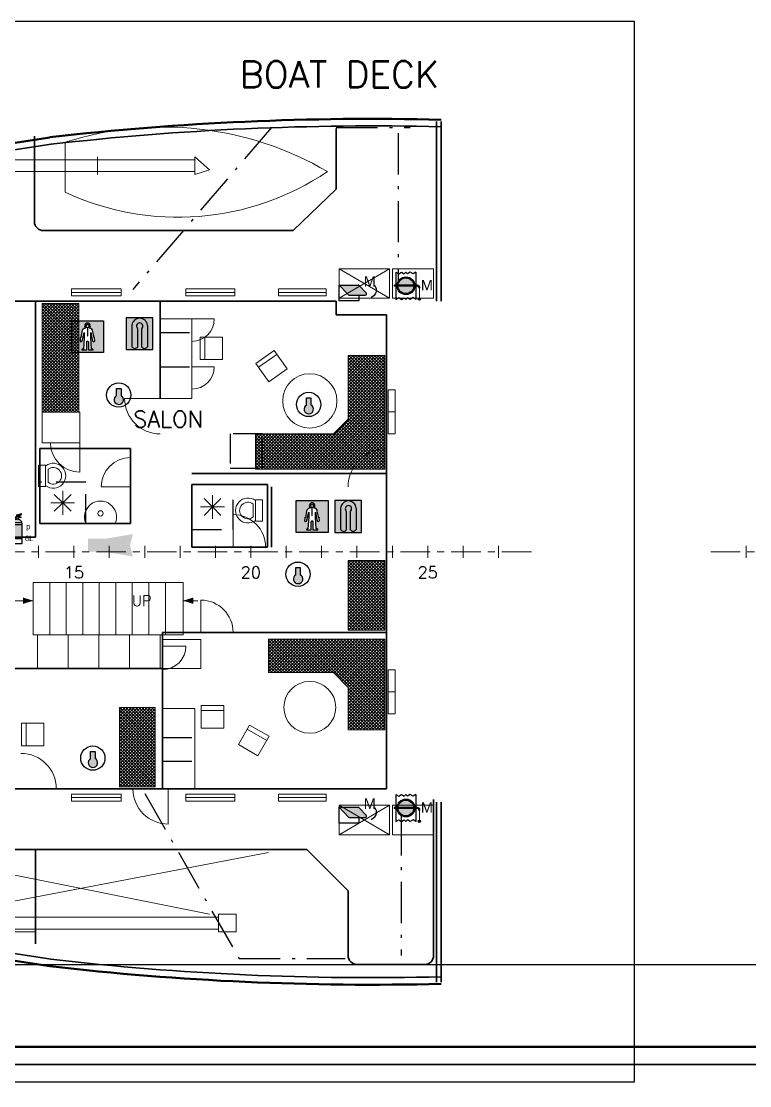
# Model space of a CAD drawing. Header units: millimetres. Extents: x -5000 to 92500, y -73000 to 27580.
# Drawn here: x 29107 to 41461, y -20058 to -2000 of the extents above; entities that cross this region are included whole.
import ezdxf
from ezdxf.enums import TextEntityAlignment as Align

# ---------------------------------------------------------------- set-up
doc = ezdxf.new("R2010")
doc.units = ezdxf.units.MM
for name, pattern in [('CENTER_S', [860, 500, -120, 120, -120]), ('DASHDOT_S', [1150, 700, -200, 50, -200]), ('DASHED_S', [750, 500, -250])]:
    doc.linetypes.add(name, pattern=pattern)
for name, color, linetype, lineweight in [('CENTER', 1, 'CENTER_S', 18), ('DASHDOT', 8, 'DASHDOT_S', 25), ('DASHED', 8, 'DASHED_S', 25), ('DETAIL', 9, 'Continuous', 13), ('DOOR', 4, 'Continuous', 18), ('FRAMES', 7, 'Continuous', 18), ('HULL', 7, 'Continuous', 50), ('STAIR', 6, 'Continuous', 18), ('STRUCT', 7, 'Continuous', 35), ('SYM-FF', 1, 'Continuous', 18), ('SYM-LSA', 3, 'Continuous', 18), ('TEXT', 7, 'Continuous', 18), ('WINDOW', 5, 'Continuous', 18)]:
    doc.layers.add(name, color=color, linetype=linetype, lineweight=lineweight)
for name, color, linetype in [('dotted', 140, 'Continuous'), ('HATCH', 1, 'Continuous'), ('INER2', 151, 'Continuous'), ('out line', 230, 'Continuous'), ('SYMBOL', 31, 'Continuous'), ('VENT', 210, 'Continuous')]:
    doc.layers.add(name, color=color, linetype=linetype)
doc.styles.add('ARIAL', font='arial.ttf')
doc.styles.add('ROMANS', font='romans.shx')
picture_1 = doc.add_image_def('image2.png', size_in_pixel=(975, 900))
picture_2 = doc.add_image_def('image6.png', size_in_pixel=(4825, 900))

# ---------------------------------------------------------------- blocks, each defined once
blk = doc.blocks.new('LJ')
at = {"layer": 'dotted'}
blk.add_hatch(color=51, dxfattribs=at).paths.add_polyline_path([(-2247.773, -989.98), (-2247.773, -990.848, 0.557077), (-2247.527, -990.848), (-2247.527, -990.115, -3.322169), (-2247.384, -990.115), (-2247.384, -990.848, 0.557077), (-2247.137, -990.848), (-2247.137, -989.98, 0.92057)])
at = {"layer": 'out line'}
h = blk.add_hatch(color=80, dxfattribs=at)
h.paths.add_polyline_path([(-2248.007, -990.966), (-2246.926, -990.966), (-2246.926, -989.667), (-2248.007, -989.667)])
h.paths.add_polyline_path([(-2247.137, -989.98), (-2247.137, -990.848, -0.557077), (-2247.384, -990.848), (-2247.384, -990.115, 3.322169), (-2247.527, -990.115), (-2247.527, -990.848, -0.557077), (-2247.773, -990.848), (-2247.773, -989.98, -0.92057)])
at = {"layer": 'dotted', "color": 6}
for p, q in [((-2246.925, -989.666), (-2248.005, -989.666)), ((-2248.005, -989.666), (-2248.005, -990.965)), ((-2246.925, -990.965), (-2246.925, -989.666)), ((-2247.771, -989.979), (-2247.771, -990.847)), ((-2247.525, -990.847), (-2247.525, -990.114)), ((-2247.382, -990.114), (-2247.382, -990.847)), ((-2247.135, -989.979), (-2247.135, -990.847)), ((-2248.005, -990.965), (-2246.925, -990.965))]:
    blk.add_line(p, q, dxfattribs=at)
for centre, radius, start, end in [((-2247.453, -990.006), 0.319, 4.7365, 175.2635), ((-2247.453, -990.006), 0.13, 303.5045, 236.4955), ((-2247.648, -990.77), 0.145, 211.7577, 328.2423), ((-2247.259, -990.77), 0.145, 211.7577, 328.2423)]:
    blk.add_arc(centre, radius, start, end, dxfattribs=at)
blk = doc.blocks.new('FPR-LIFE JAKET')
at = {"layer": 'dotted', "color": 51, "xscale": 0.45989954711139, "yscale": 0.45989954711139}
blk.add_blockref('LJ', (1033.608, 455.446), dxfattribs=at)
blk = doc.blocks.new('POW 6KG')
at = {"layer": 'SYMBOL'}
h = blk.add_hatch(color=1, dxfattribs=at)
edge = h.paths.add_edge_path()
edge.add_line((-2247.284, -963.924), (-2247.634, -963.924))
edge.add_line((-2247.634, -963.924), (-2247.634, -964.082))
edge.add_arc((-2248.466, -964.172), 0.837, 353.7735, 366.2265, ccw=False)
edge.add_line((-2247.634, -964.263), (-2247.634, -964.482))
edge.add_line((-2247.634, -964.482), (-2247.284, -964.482))
edge.add_line((-2247.284, -964.482), (-2247.284, -963.924))
h.paths.add_polyline_path([(-2247.284, -964.696), (-2247.634, -964.696)])
edge = h.paths.add_edge_path()
edge.add_arc((-2247.459, -963.864), 0.175, 90, 172.15)
edge.add_line((-2247.632, -963.84), (-2247.285, -963.84))
edge.add_arc((-2247.459, -963.864), 0.175, 7.85, 90)
h = blk.add_hatch(color=256, dxfattribs=at)
edge = h.paths.add_edge_path()
edge.add_line((-2247.42, -963.619), (-2247.303, -963.631))
edge.add_line((-2247.303, -963.631), (-2247.303, -963.619))
edge.add_line((-2247.303, -963.619), (-2247.42, -963.597))
edge.add_line((-2247.42, -963.597), (-2247.42, -963.559))
edge.add_line((-2247.42, -963.559), (-2247.279, -963.514))
edge.add_line((-2247.279, -963.514), (-2247.29, -963.483))
edge.add_line((-2247.29, -963.483), (-2247.501, -963.528))
edge.add_line((-2247.501, -963.528), (-2247.501, -963.615))
at = {"layer": 'dotted', "color": 6}
blk.add_lwpolyline([(-2247.285, -964.695), (-2247.636, -964.695), (-2247.636, -963.863, -0.414214), (-2247.46, -963.688), (-2247.46, -963.688, -0.414214), (-2247.285, -963.863)], format="xyb", close=True, dxfattribs=at)
for points in [[(-2247.29, -963.483), (-2247.501, -963.528)], [(-2247.501, -963.526), (-2247.501, -963.613)], [(-2247.501, -963.639), (-2247.501, -963.693)], [(-2247.42, -963.559), (-2247.279, -963.513)], [(-2247.42, -963.595), (-2247.42, -963.557)], [(-2247.303, -963.617), (-2247.42, -963.595)], [(-2247.42, -963.617), (-2247.303, -963.629)], [(-2247.42, -963.693), (-2247.42, -963.617)], [(-2247.303, -963.629), (-2247.303, -963.617)], [(-2247.279, -963.513), (-2247.29, -963.483)], [(-2247.285, -963.924), (-2247.636, -963.924)], [(-2247.634, -963.839), (-2247.287, -963.839)], [(-2247.67, -964.302), (-2247.643, -964.302)], [(-2247.636, -964.482), (-2247.285, -964.482)]]:
    blk.add_lwpolyline(points, dxfattribs=at)
blk.add_lwpolyline([(-2247.501, -963.693, -0.106872), (-2247.42, -963.693)], format="xyb", dxfattribs=at)
for points, knots in [([(-2247.501, -963.613), (-2247.514, -963.612), (-2247.527, -963.611), (-2247.568, -963.609), (-2247.595, -963.609), (-2247.649, -963.617), (-2247.676, -963.625), (-2247.712, -963.647), (-2247.724, -963.658), (-2247.745, -963.681), (-2247.753, -963.694), (-2247.769, -963.724), (-2247.776, -963.742), (-2247.782, -963.778), (-2247.783, -963.796), (-2247.777, -963.847), (-2247.767, -963.878), (-2247.746, -963.928), (-2247.736, -963.948), (-2247.719, -963.986), (-2247.71, -964.004), (-2247.696, -964.041), (-2247.689, -964.06), (-2247.68, -964.099), (-2247.677, -964.119), (-2247.67, -964.181), (-2247.669, -964.224), (-2247.67, -964.279), (-2247.67, -964.29), (-2247.67, -964.302)], [0.027104, 0.027104, 0.027104, 0.027104, 0.680846, 0.680846, 2.042538, 2.042538, 3.40423, 3.40423, 4.126415, 4.126415, 4.848601, 4.848601, 5.718136, 5.718136, 6.587672, 6.587672, 8.218711, 8.218711, 9.364028, 9.364028, 10.509345, 10.509345, 11.716642, 11.716642, 12.923939, 12.923939, 15.338534, 15.338534, 15.957922, 15.957922, 15.957922, 15.957922]), ([(-2247.643, -964.302), (-2247.642, -964.217), (-2247.64, -964.092), (-2247.717, -963.926), (-2247.781, -963.79), (-2247.688, -963.628), (-2247.575, -963.635), (-2247.501, -963.639)], [0, 0, 0, 0, 297.944458, 438.105277, 661.865253, 788.691466, 1028.865984, 1028.865984, 1028.865984, 1028.865984])]:
    blk.add_open_spline(points, degree=3, knots=knots, dxfattribs=at)
at = {"layer": 'dotted', "color": 6, "style": 'ARIAL'}
for s, height, p in [('p', 0.226, (-2247.106, -964.11)), ('6L', 0.2257, (-2247.155, -964.591))]:
    blk.add_text(s, height=height, dxfattribs=at).set_placement(p)
blk = doc.blocks.new('FPR-FIRE EXTINGUISHER (POWDER)')
at = {"layer": 'dotted', "color": 51, "xscale": 0.45989954711139, "yscale": 0.45989954711139}
blk.add_blockref('POW 6KG', (1033.573, 443.384), dxfattribs=at)
blk = doc.blocks.new('heat detector')
at = {"layer": 'INER2'}
blk.add_hatch(color=242, dxfattribs=at).paths.add_polyline_path([(3383.561, -6499.341), (3383.561, -6499.133), (3383.431, -6499.133), (3383.431, -6499.343, 4.002369)])
at = {"layer": 'INER2', "color": 240}
blk.add_lwpolyline([(3383.431, -6499.343), (3383.431, -6499.133), (3383.561, -6499.133), (3383.561, -6499.341)], dxfattribs=at)
at = {"layer": 'INER2', "color": 7}
blk.add_circle((3383.495, -6499.326), 0.352, dxfattribs=at)
at = {"layer": 'INER2', "color": 240}
blk.add_arc((3383.498, -6499.463), 0.137, 118.8949, 62.7819, dxfattribs=at)
blk = doc.blocks.new('FPR-TEMPERATURE DETECTOR')
at = {"layer": 'INER2', "color": 3, "xscale": 0.64519499421843, "yscale": 0.64519499421843}
blk.add_blockref('heat detector', (-2183.014, 4193.332), dxfattribs=at)
blk = doc.blocks.new('ES')
at = {"layer": 'INER2'}
h = blk.add_hatch(color=80, dxfattribs=at)
h.paths.add_polyline_path([(-2246.813, -1004.016), (-2247.461, -1004.016), (-2247.461, -1004.11, -0.745878), (-2247.4, -1004.323), (-2247.381, -1004.323, -0.396303), (-2247.252, -1004.457), (-2247.197, -1004.716), (-2247.173, -1004.698), (-2247.173, -1004.716), (-2247.181, -1004.743), (-2247.17, -1004.826, -0.213975), (-2247.178, -1004.852), (-2247.2, -1004.877), (-2247.239, -1004.859, -0.173132), (-2247.255, -1004.843), (-2247.324, -1004.497), (-2247.324, -1004.693), (-2247.294, -1005.167), (-2247.266, -1005.167, -0.414214), (-2247.233, -1005.201), (-2247.233, -1005.204), (-2247.428, -1005.204), (-2247.428, -1004.879, 0.414214), (-2247.461, -1004.846), (-2247.461, -1005.312), (-2246.813, -1005.312)])
h.paths.add_polyline_path([(-2247.544, -1004.323), (-2247.525, -1004.323, -0.753356), (-2247.461, -1004.11), (-2247.461, -1004.016), (-2248.109, -1004.016), (-2248.109, -1005.312), (-2247.461, -1005.312), (-2247.461, -1004.846, 0.433898), (-2247.497, -1004.879), (-2247.497, -1005.204), (-2247.692, -1005.204), (-2247.692, -1005.201, -0.414214), (-2247.659, -1005.167), (-2247.631, -1005.167), (-2247.601, -1004.693), (-2247.601, -1004.497), (-2247.686, -1004.854), (-2247.736, -1004.877), (-2247.768, -1004.84), (-2247.755, -1004.743), (-2247.763, -1004.716), (-2247.763, -1004.698), (-2247.739, -1004.716), (-2247.69, -1004.457, -0.371875)])
h.paths.add_polyline_path([(-2247.461, -1004.155, 0.961276), (-2247.469, -1004.297), (-2247.469, -1004.632), (-2247.461, -1004.632)])
h.paths.add_polyline_path([(-2247.461, -1004.155), (-2247.461, -1004.632), (-2247.456, -1004.632), (-2247.456, -1004.297, 0.946434)])
at = {"layer": 'dotted', "color": 6}
blk.add_line((-2247.69, -1005.203), (-2247.495, -1005.203), dxfattribs=at)
blk.add_lwpolyline([(-2248.108, -1005.311), (-2248.108, -1004.015), (-2246.812, -1004.015), (-2246.812, -1005.311)], close=True, dxfattribs=at)
for points in [[(-2247.198, -1004.876), (-2247.176, -1004.851, 0.213975), (-2247.168, -1004.825), (-2247.179, -1004.742), (-2247.172, -1004.715), (-2247.172, -1004.697), (-2247.195, -1004.715), (-2247.25, -1004.456, 0.396303), (-2247.379, -1004.322), (-2247.398, -1004.322, 3.422223), (-2247.523, -1004.322), (-2247.543, -1004.322, 0.371875), (-2247.689, -1004.456), (-2247.737, -1004.715), (-2247.761, -1004.697), (-2247.761, -1004.715), (-2247.753, -1004.742), (-2247.766, -1004.839), (-2247.734, -1004.876), (-2247.684, -1004.853), (-2247.6, -1004.496), (-2247.6, -1004.692), (-2247.63, -1005.166), (-2247.657, -1005.166, 0.414214), (-2247.69, -1005.2), (-2247.69, -1005.203), (-2247.495, -1005.203), (-2247.495, -1004.878, -0.414214), (-2247.462, -1004.845), (-2247.46, -1004.845, -0.414214), (-2247.426, -1004.878), (-2247.426, -1005.203), (-2247.231, -1005.203), (-2247.231, -1005.2, 0.414214), (-2247.264, -1005.166), (-2247.292, -1005.166), (-2247.322, -1004.692), (-2247.322, -1004.496), (-2247.253, -1004.842, 0.173132), (-2247.237, -1004.858)], [(-2247.454, -1004.631), (-2247.454, -1004.296, 21.146031), (-2247.467, -1004.296), (-2247.467, -1004.631)]]:
    blk.add_lwpolyline(points, format="xyb", close=True, dxfattribs=at)
blk = doc.blocks.new('FPR-IMMERSION SUIT')
at = {"layer": 'dotted', "color": 1, "xscale": 0.45989954711139, "yscale": 0.45989954711139}
blk.add_blockref('ES', (1033.606, 462.044), dxfattribs=at)
blk = doc.blocks.new('FIRE_ALARM_HORN')
at = {"true_color": 0xe1232d}
h = blk.add_hatch(color=7, dxfattribs=at)
h.dxf.hatch_style = 1
h.paths.add_polyline_path([(-380, -110), (-380, 110), (-100, 110), (380, 190), (330, 0), (380, -190), (-100, -110)])
blk = doc.blocks.new('mm')
at = {"layer": 'HATCH'}
blk.add_hatch(color=3, dxfattribs=at).paths.add_polyline_path([(-2247.176, -952.897, 0.205997), (-2247.217, -952.88), (-2247.988, -952.88), (-2247.614, -953.276, 0.205997), (-2247.574, -953.293), (-2246.932, -953.293, 0.657476), (-2246.891, -953.199)])
at = {"layer": 'dotted', "color": 6}
for p, q in [((-2247.978, -952.88), (-2247.604, -953.276)), ((-2247.978, -952.88), (-2247.207, -952.88)), ((-2247.978, -953.527), (-2247.978, -952.88)), ((-2247.166, -952.897), (-2246.881, -953.199)), ((-2247.563, -953.293), (-2246.921, -953.293)), ((-2247.182, -953.293), (-2247.182, -953.527)), ((-2246.678, -953.38), (-2246.539, -953.273)), ((-2247.182, -953.527), (-2247.978, -953.527))]:
    blk.add_line(p, q, dxfattribs=at)
blk.add_lwpolyline([(-2246.678, -953.38), (-2246.539, -953.273)], dxfattribs=at)
for centre, radius, start, end in [((-2247.207, -952.935), 0.0558, 43.4403, 90), ((-2246.696, -953.096), 0.237, 311.7236, 57.1221), ((-2247.563, -953.237), 0.0558, 223.4403, 270), ((-2246.921, -953.237), 0.0558, 270, 43.4403)]:
    blk.add_arc(centre, radius, start, end, dxfattribs=at)
at = {"layer": 'dotted', "color": 6, "style": 'ARIAL'}
blk.add_text('M', height=0.424, dxfattribs=at).set_placement((-2246.984, -952.945))
blk = doc.blocks.new('VENT')
at = {"layer": 'INER2'}
h = blk.add_hatch(color=3, dxfattribs=at)
h.paths.add_polyline_path([(1723.919, -4113.066, 0.395683), (1723.599, -4113.366), (1723.919, -4113.366)])
h.paths.add_polyline_path([(1724.239, -4113.366, 0.395683), (1723.919, -4113.066), (1723.919, -4113.366)])
h.paths.add_polyline_path([(1723.919, -4113.407), (1723.919, -4113.708, 0.395683), (1724.239, -4113.407)])
h.paths.add_polyline_path([(1723.919, -4113.407), (1723.599, -4113.407, 0.395683), (1723.919, -4113.708)])
at = {"layer": 'SYMBOL'}
h = blk.add_hatch(color=256, dxfattribs=at)
h.paths.add_polyline_path([(1723.919, -4113.025), (1723.919, -4113.066, -0.414214), (1724.24, -4113.387), (1724.281, -4113.387, 0.414214)])
h.paths.add_polyline_path([(1723.919, -4113.066), (1723.919, -4113.025, 0.414214), (1723.557, -4113.387), (1723.598, -4113.387, -0.414214)])
h.paths.add_polyline_path([(1723.598, -4113.387), (1723.557, -4113.387, 0.414214), (1723.919, -4113.749), (1723.919, -4113.708, -0.414214)])
h.paths.add_polyline_path([(1724.281, -4113.387), (1724.24, -4113.387, -0.414214), (1723.919, -4113.708), (1723.919, -4113.749, 0.414214)])
h = blk.add_hatch(color=256, dxfattribs=at)
h.paths.add_polyline_path([(1723.919, -4113.366), (1723.599, -4113.366, 0.015921), (1723.598, -4113.387), (1723.919, -4113.387)])
h.paths.add_polyline_path([(1723.558, -4113.366), (1723.511, -4113.366), (1723.511, -4113.387), (1723.557, -4113.387, -0.014121)])
h.paths.add_polyline_path([(1723.511, -4113.366), (1723.448, -4113.366), (1723.448, -4113.387), (1723.511, -4113.387)])
h.paths.add_polyline_path([(1724.239, -4113.366), (1723.919, -4113.366), (1723.919, -4113.387), (1724.24, -4113.387, 0.015921)])
h.paths.add_polyline_path([(1724.327, -4113.366), (1724.28, -4113.366, -0.014121), (1724.281, -4113.387), (1724.327, -4113.387)])
h.paths.add_polyline_path([(1724.38, -4113.366), (1724.327, -4113.366), (1724.327, -4113.387), (1724.38, -4113.387)])
h = blk.add_hatch(color=256, dxfattribs=at)
h.paths.add_polyline_path([(1723.511, -4113.387), (1723.448, -4113.387), (1723.448, -4113.407), (1723.511, -4113.407)])
h.paths.add_polyline_path([(1723.557, -4113.387), (1723.511, -4113.387), (1723.511, -4113.407), (1723.558, -4113.407, -0.014121)])
blk.add_hatch(color=256, dxfattribs=at).paths.add_polyline_path([(1723.919, -4113.387), (1723.598, -4113.387, 0.015921), (1723.599, -4113.407), (1723.919, -4113.407)])
h = blk.add_hatch(color=256, dxfattribs=at)
h.paths.add_polyline_path([(1724.24, -4113.387), (1723.919, -4113.387), (1723.919, -4113.407), (1724.239, -4113.407, 0.015921)])
h.paths.add_polyline_path([(1724.327, -4113.387), (1724.281, -4113.387, -0.014121), (1724.28, -4113.407), (1724.327, -4113.407)])
h.paths.add_polyline_path([(1724.38, -4113.387), (1724.327, -4113.387), (1724.327, -4113.407), (1724.38, -4113.407)])
h = blk.add_hatch(color=256, dxfattribs=at)
h.paths.add_polyline_path([(1724.444, -4113.387), (1724.38, -4113.387), (1724.38, -4113.407, -0.414214), (1724.448, -4113.475), (1724.489, -4113.475, 0.24158)])
h.paths.add_polyline_path([(1724.38, -4113.366), (1724.38, -4113.387), (1724.444, -4113.387, 0.156931)])
h = blk.add_hatch(color=256, dxfattribs=at)
h.paths.add_polyline_path([(1724.425, -4113.93, 1), (1724.513, -4113.93, 1)])
h.paths.add_polyline_path([(1724.495, -4113.93, -1), (1724.443, -4113.93, -1)])
at = {"layer": 'dotted', "color": 6}
for p, q in [((1723.51, -4112.833), (1723.51, -4113.941)), ((1723.51, -4112.833), (1723.628, -4112.904)), ((1723.628, -4112.904), (1723.746, -4112.833)), ((1723.746, -4112.833), (1723.847, -4112.9)), ((1723.847, -4112.9), (1723.918, -4112.833)), ((1723.989, -4112.9), (1723.918, -4112.833)), ((1724.091, -4112.833), (1723.989, -4112.9)), ((1724.209, -4112.904), (1724.091, -4112.833)), ((1724.327, -4112.833), (1724.209, -4112.904)), ((1724.327, -4112.833), (1724.327, -4113.941)), ((1723.448, -4113.366), (1723.448, -4113.407)), ((1724.38, -4113.366), (1723.448, -4113.366)), ((1724.38, -4113.407), (1723.448, -4113.407)), ((1724.38, -4113.407), (1724.38, -4113.366)), ((1724.448, -4113.475), (1724.489, -4113.475)), ((1723.51, -4113.941), (1723.628, -4113.87)), ((1723.628, -4113.87), (1723.746, -4113.941)), ((1723.746, -4113.941), (1723.847, -4113.874)), ((1723.847, -4113.874), (1723.918, -4113.941)), ((1723.989, -4113.874), (1723.918, -4113.941)), ((1724.091, -4113.941), (1723.989, -4113.874)), ((1724.209, -4113.87), (1724.091, -4113.941)), ((1724.327, -4113.941), (1724.209, -4113.87))]:
    blk.add_line(p, q, dxfattribs=at)
for centre, radius in [((1723.918, -4113.387), 0.362), ((1723.918, -4113.387), 0.321), ((1724.468, -4113.93), 0.0438), ((1724.468, -4113.93), 0.0263)]:
    blk.add_circle(centre, radius, dxfattribs=at)
for radius in [0.109, 0.068]:
    blk.add_arc((1724.38, -4113.475), radius, 0, 90, dxfattribs=at)
at = {"layer": 'SYMBOL', "const_width": 0.0408}
blk.add_lwpolyline([(1724.469, -4113.475), (1724.469, -4113.886)], dxfattribs=at)
at = {"layer": 'dotted', "color": 6, "style": 'ARIAL'}
blk.add_text('M', height=0.424, dxfattribs=at).set_placement((1724.526, -4113.575))
blk = doc.blocks.new('FPR-MACHINERY SPACES VENTILATION FIRE DUMPING_FLAP')
at = {"layer": 'dotted', "color": 6, "xscale": 0.45989954711139, "yscale": 0.45989954711139}
blk.add_blockref('mm', (1033.084, 438.257), dxfattribs=at)
at = {"layer": 'VENT', "xscale": 0.45989954711139, "yscale": 0.45989954711139}
blk.add_blockref('VENT', (-792.344, 1891.759), dxfattribs=at)

msp = doc.modelspace()

# ---------------------------------------------------------------- hatches: boundary and pattern name
at = {"layer": 'DETAIL'}
h = msp.add_hatch(dxfattribs=at)
h.set_pattern_fill('ANSI37', color=8, scale=12)
h.paths.add_polyline_path([(29460, -8630), (30080, -8630), (30080, -6785), (29460, -6785)])
h = msp.add_hatch(dxfattribs=at)
h.set_pattern_fill('ANSI37', color=8, scale=12)
h.paths.add_polyline_path([(33080, -9600), (35270, -9600), (35270, -7670), (34650, -7670), (34650, -8750), (34400, -9000), (33080, -9000)])
h = msp.add_hatch(dxfattribs=at)
h.set_pattern_fill('ANSI37', color=8, scale=12)
h.paths.add_polyline_path([(34650, -11150), (35270, -11150), (35270, -12330), (34650, -12330)])
h = msp.add_hatch(dxfattribs=at)
h.set_pattern_fill('ANSI37', color=8, scale=12)
h.paths.add_polyline_path([(33300, -12480), (35270, -12480), (35270, -14020), (34650, -14020), (34650, -13300), (34400, -13050), (33300, -13050)])
h = msp.add_hatch(dxfattribs=at)
h.set_pattern_fill('ANSI37', color=8, scale=12)
h.paths.add_polyline_path([(30770, -13640), (31380, -13640), (31380, -14990), (30770, -14990)])
at = {"layer": 'STAIR'}
h = msp.add_hatch(color=7, dxfattribs=at)
h.dxf.hatch_style = 1
h.paths.add_polyline_path([(29310, -11830), (29138, -11777), (29138, -11883)])
h = msp.add_hatch(color=7, dxfattribs=at)
h.dxf.hatch_style = 1
h.paths.add_polyline_path([(31850, -11830), (32022, -11883), (32022, -11777)])

# ---------------------------------------------------------------- linework, layer by layer
at = {"layer": 'CENTER'}
for p, q in [((19200, -11000), (37800, -11000)), ((40800, -11000), (55800, -11000))]:
    msp.add_line(p, q, dxfattribs=at)
at = {"layer": 'DASHDOT'}
for p, q in [((33350, -3800), (31000, -6550)), ((34450, -3800), (35700, -3800)), ((35500, -3900), (35500, -6400)), ((31200, -15100), (32800, -17900)), ((35550, -15450), (35550, -17850)), ((32800, -17900), (34600, -17900))]:
    msp.add_line(p, q, dxfattribs=at)
at = {"layer": 'DASHED'}
for p, q in [((31460, -7280), (32000, -7280)), ((31460, -7860), (32000, -7860)), ((33200, -9000), (32650, -9000)), ((32650, -9000), (32650, -9580)), ((33200, -9580), (33200, -9000)), ((32650, -9580), (33200, -9580)), ((30200, -9820), (29420, -9820)), ((29420, -9820), (29420, -10520)), ((30200, -10520), (30200, -9820)), ((32700, -9860), (32000, -9860)), ((32000, -9860), (32000, -10620)), ((32700, -10620), (32700, -9860)), ((29420, -10520), (30200, -10520)), ((32000, -10620), (32700, -10620)), ((31500, -14150), (32050, -14150)), ((31500, -14550), (32050, -14550))]:
    msp.add_line(p, q, dxfattribs=at)
at = {"layer": 'DETAIL'}
for p, q in [((29850, -4900), (29850, -4050)), ((30400, -4300), (30400, -4600)), ((32300, -4520), (32050, -4300)), ((32050, -4300), (32050, -4600)), ((28000, -4350), (32050, -4350)), ((28000, -4550), (32050, -4550)), ((32050, -4600), (32300, -4520)), ((35350, -6200), (34500, -6200)), ((34500, -6200), (34500, -6700)), ((34500, -6700), (35350, -6200)), ((34500, -6200), (35350, -6700)), ((35350, -6700), (35350, -6200)), ((36100, -6200), (35400, -6200)), ((35400, -6200), (35400, -6700)), ((36100, -6700), (36100, -6200)), ((30080, -6785), (29460, -6785)), ((29460, -6785), (29460, -8630)), ((30080, -8630), (30080, -6785)), ((34500, -6700), (35350, -6700)), ((35400, -6700), (36100, -6700)), ((32000, -7050), (31460, -7050)), ((31460, -7050), (31460, -8400)), ((32000, -8400), (32000, -7050)), ((32000, -7050), (32380, -7050)), ((32520, -7360), (32140, -7360)), ((32140, -7360), (32140, -7740)), ((32220, -7740), (32220, -7360)), ((32520, -7740), (32520, -7360)), ((32140, -7740), (32520, -7740)), ((33397, -7585), (33085, -7803)), ((33131, -7869), (33443, -7651)), ((33615, -7897), (33397, -7585)), ((35270, -7670), (34650, -7670)), ((34650, -7670), (34650, -8750)), ((35270, -9600), (35270, -7670)), ((32000, -7860), (32380, -7860)), ((33085, -7803), (33303, -8115)), ((33303, -8115), (33615, -7897)), ((31460, -8400), (32000, -8400)), ((29460, -8630), (30080, -8630)), ((30100, -8630), (29460, -8630)), ((29460, -8630), (29460, -9150)), ((30100, -9150), (30100, -8630)), ((34650, -8750), (34400, -9000)), ((34400, -9000), (33080, -9000)), ((33080, -9000), (33080, -9600)), ((29460, -9150), (30100, -9150)), ((29400, -9890), (29400, -9530)), ((29400, -9530), (29520, -9530)), ((29520, -9530), (29520, -9890)), ((29520, -9880), (29520, -9540)), ((29560, -9820), (29560, -9600)), ((33080, -9600), (35270, -9600)), ((29520, -9890), (29400, -9890)), ((29810, -10170), (29667, -10027)), ((29810, -10170), (29810, -9968)), ((29810, -10170), (29953, -10027)), ((32350, -10240), (32207, -10097)), ((32350, -10240), (32350, -10038)), ((32350, -10240), (32493, -10097)), ((29810, -10170), (29608, -10170)), ((29810, -10170), (29667, -10313)), ((29810, -10170), (30012, -10170)), ((29810, -10170), (29810, -10372)), ((29810, -10170), (29953, -10313)), ((32350, -10240), (32148, -10240)), ((32350, -10240), (32207, -10383)), ((32350, -10240), (32552, -10240)), ((32350, -10240), (32350, -10442)), ((32350, -10240), (32493, -10383)), ((33040, -10190), (33040, -10410)), ((33080, -10480), (33080, -10120)), ((33080, -10120), (33200, -10120)), ((33080, -10130), (33080, -10470)), ((33200, -10120), (33200, -10480)), ((30700, -10520), (30200, -10520)), ((33200, -10480), (33080, -10480)), ((34650, -11150), (35270, -11150)), ((34650, -12330), (34650, -11150)), ((35270, -11150), (35270, -12330)), ((29900, -12410), (29380, -12410)), ((29380, -12410), (29380, -12980)), ((29900, -12980), (29900, -12410)), ((30420, -12410), (29900, -12410)), ((29900, -12410), (29900, -12980)), ((30420, -12980), (30420, -12410)), ((30940, -12410), (30420, -12410)), ((30420, -12410), (30420, -12980)), ((30940, -12980), (30940, -12410)), ((31460, -12410), (30940, -12410)), ((30940, -12410), (30940, -12980)), ((31460, -12980), (31460, -12410)), ((35270, -12330), (34650, -12330)), ((32150, -12490), (31500, -12490)), ((31500, -12490), (31500, -12980)), ((32150, -12980), (32150, -12490)), ((33300, -12480), (35270, -12480)), ((33300, -13050), (33300, -12480)), ((35270, -12480), (35270, -14020)), ((29380, -12980), (29900, -12980)), ((29900, -12980), (30420, -12980)), ((30420, -12980), (30940, -12980)), ((30940, -12980), (31460, -12980)), ((31500, -12980), (32150, -12980)), ((34400, -13050), (33300, -13050)), ((34650, -13300), (34400, -13050)), ((34650, -14020), (34650, -13300)), ((30770, -13640), (31380, -13640)), ((30770, -14990), (30770, -13640)), ((31380, -13640), (31380, -14990)), ((32050, -13660), (31500, -13660)), ((31500, -13660), (31500, -15020)), ((32050, -15020), (32050, -13660)), ((32540, -13610), (32160, -13610)), ((32160, -13610), (32160, -13990)), ((32160, -13690), (32540, -13690)), ((32540, -13990), (32540, -13610)), ((29490, -13910), (29110, -13910)), ((29110, -13910), (29110, -14290)), ((29190, -14290), (29190, -13910)), ((29490, -14290), (29490, -13910)), ((32160, -13990), (32540, -13990)), ((32980, -13940), (32790, -14270)), ((32940, -14010), (33270, -14200)), ((33310, -14130), (32980, -13940)), ((35270, -14020), (34650, -14020)), ((33120, -14460), (33310, -14130)), ((29110, -14290), (29490, -14290)), ((32790, -14270), (33120, -14460)), ((31380, -14990), (30770, -14990)), ((31500, -15020), (32050, -15020)), ((34500, -15300), (35350, -15300)), ((34500, -15800), (34500, -15300)), ((34500, -15300), (35350, -15800)), ((34500, -15800), (35350, -15300)), ((35350, -15300), (35350, -15800)), ((35400, -15300), (36100, -15300)), ((35400, -15800), (35400, -15300)), ((36100, -15300), (36100, -15800)), ((35350, -15800), (34500, -15800)), ((36100, -15800), (35400, -15800)), ((27050, -16100), (32300, -17150)), ((27050, -17300), (33300, -16100)), ((32750, -17150), (32450, -17150)), ((32450, -17150), (32450, -17450)), ((32750, -17450), (32750, -17150)), ((27200, -17200), (32450, -17200)), ((26950, -17450), (29350, -17450)), ((27200, -17400), (32450, -17400)), ((32450, -17450), (32750, -17450))]:
    msp.add_line(p, q, dxfattribs=at)
for centre, radius in [((34000, -8440), 460), ((30450, -10349), 45), ((34000, -13640), 440)]:
    msp.add_circle(centre, radius, dxfattribs=at)
for centre, radius, start, end in [((31512, -9308), 5514, 59.6323, 107.5461), ((31766, -791), 4533, 245.004, 303.9903), ((32000, -7050), 380, 270, 0), ((32000, -7860), 380, 270, 0), ((29648, -9710), 212, 233.1301, 126.8699), ((29649, -9710), 141, 231.1199, 128.8801), ((32952, -10300), 212, 53.1301, 306.8699), ((30450, -10412), 272, 336.6814, 203.3186), ((32951, -10300), 141, 51.1199, 308.8801)]:
    msp.add_arc(centre, radius, start, end, dxfattribs=at)
at = {"layer": 'DOOR'}
for p, q in [((31460, -8400), (30860, -8400)), ((30100, -9150), (30100, -9650)), ((35300, -9900), (35300, -9250)), ((30960, -9900), (30460, -9900)), ((32700, -10920), (32700, -10370)), ((32150, -12370), (32150, -11820)), ((31500, -12600), (31900, -12600)), ((31600, -15020), (31600, -15620))]:
    msp.add_line(p, q, dxfattribs=at)
for centre, radius, start, end in [((31460, -8400), 600, 180, 270), ((30100, -9150), 500, 180, 270), ((35300, -9900), 650, 90, 180), ((30960, -9900), 500, 90, 180), ((32700, -10920), 550, 0, 90), ((32150, -12370), 550, 0, 90), ((31500, -12600), 400, 270, 0), ((29100, -15020), 600, 0, 90), ((31600, -15020), 600, 180, 270)]:
    msp.add_arc(centre, radius, start, end, dxfattribs=at)
at = {"layer": 'FRAMES'}
for p, q in [((29400, -11100), (29400, -10900)), ((30000, -11100), (30000, -10900)), ((30600, -11100), (30600, -10900)), ((31200, -11100), (31200, -10900)), ((31800, -11100), (31800, -10900)), ((32400, -11100), (32400, -10900)), ((33000, -11100), (33000, -10900)), ((33600, -11100), (33600, -10900)), ((34200, -11100), (34200, -10900)), ((34800, -11100), (34800, -10900)), ((35400, -11100), (35400, -10900)), ((36000, -11100), (36000, -10900)), ((36600, -11100), (36600, -10900)), ((37200, -11100), (37200, -10900)), ((41400, -11100), (41400, -10900))]:
    msp.add_line(p, q, dxfattribs=at)
at = {"layer": 'HULL'}
for p, q in [((23530, -4900), (29593, -3969)), ((23530, -17100), (29593, -18031)), ((14340, -19400), (70500, -19400))]:
    msp.add_line(p, q, dxfattribs=at)
for centre, start, end in [((35052, -51427), 88.5875, 96.5628), ((35052, 29427), 263.4372, 271.4125)]:
    msp.add_arc(centre, 47772, start, end, dxfattribs=at)
at = {"layer": 'STAIR'}
for p, q in [((31850, -11520), (29310, -11520)), ((29310, -11520), (29310, -12410)), ((29590, -12410), (29590, -11520)), ((29870, -12410), (29870, -11520)), ((30150, -12410), (30150, -11520)), ((30430, -12410), (30430, -11520)), ((30710, -12410), (30710, -11520)), ((30990, -12410), (30990, -11520)), ((31270, -12410), (31270, -11520)), ((31550, -12410), (31550, -11520)), ((31850, -12410), (31850, -11520)), ((29000, -11830), (29310, -11830)), ((32100, -11830), (31850, -11830)), ((29310, -12410), (31850, -12410))]:
    msp.add_line(p, q, dxfattribs=at)
at = {"layer": 'STRUCT'}
for p, q in [((36150, -6750), (36150, -3700)), ((36230, -6750), (36230, -3700)), ((29330, -3950), (29330, -5400)), ((34450, -4850), (34450, -3820)), ((23548, -5019), (29611, -4087)), ((33720, -5550), (34450, -4850)), ((29480, -5550), (33720, -5550)), ((25150, -6750), (34450, -6750)), ((29350, -6750), (29350, -10750)), ((31460, -6750), (31460, -8400)), ((34450, -6750), (34450, -6980)), ((34450, -6980), (35300, -6980)), ((35300, -6980), (35300, -15020)), ((30960, -9250), (29420, -9250)), ((29420, -9250), (29420, -10520)), ((30960, -10520), (30960, -9250)), ((32000, -9670), (35300, -9670)), ((33280, -9860), (32000, -9860)), ((32000, -9860), (32000, -10920)), ((33280, -10920), (33280, -9860)), ((33350, -9900), (33350, -10920)), ((29420, -10520), (30960, -10520)), ((25150, -10750), (29350, -10750)), ((32000, -10920), (33280, -10920)), ((31500, -12370), (31500, -15020)), ((31500, -12370), (35300, -12370)), ((28380, -12980), (31500, -12980)), ((34450, -15020), (25150, -15020)), ((35300, -15020), (34450, -15020)), ((34450, -15020), (34450, -15020)), ((36100, -17850), (36100, -15200)), ((36150, -15250), (36150, -18300)), ((36230, -15250), (36230, -18300)), ((27050, -16050), (33950, -16050)), ((29350, -16050), (29350, -17650)), ((33950, -16050), (34650, -16750)), ((34650, -16750), (34650, -17850)), ((23548, -16981), (29611, -17913)), ((34800, -18000), (35950, -18000)), ((14340, -19700), (70500, -19700))]:
    msp.add_line(p, q, dxfattribs=at)
for centre, radius, start, end in [((35052, -51427), 47652, 88.5875, 96.5628), ((29480, -5400), 150, 180, 270), ((34800, -17850), 150, 180, 270), ((35950, -17850), 150, 270, 0), ((35052, 29427), 47652, 263.4372, 271.4125)]:
    msp.add_arc(centre, radius, start, end, dxfattribs=at)
at = {"layer": 'WINDOW'}
for p, q in [((30800, -6540), (29960, -6540)), ((29960, -6540), (29960, -6660)), ((29960, -6600), (30800, -6600)), ((29960, -6660), (30800, -6660)), ((30800, -6660), (30800, -6540)), ((32730, -6540), (31900, -6540)), ((31900, -6540), (31900, -6660)), ((31900, -6600), (32730, -6600)), ((31900, -6660), (32730, -6660)), ((32730, -6660), (32730, -6540)), ((34280, -6540), (33470, -6540)), ((33470, -6540), (33470, -6660)), ((33470, -6600), (34280, -6600)), ((33470, -6660), (34280, -6660)), ((34280, -6660), (34280, -6540)), ((35450, -8250), (35330, -8250)), ((35330, -8250), (35330, -9000)), ((35450, -9000), (35450, -8250)), ((35330, -8625), (35450, -8625)), ((35330, -9000), (35450, -9000)), ((35450, -13000), (35330, -13000)), ((35330, -13000), (35330, -13750)), ((35450, -13750), (35450, -13000)), ((35330, -13375), (35450, -13375)), ((35330, -13750), (35450, -13750)), ((30800, -15110), (29960, -15110)), ((29960, -15110), (29960, -15230)), ((30800, -15230), (30800, -15110)), ((32730, -15110), (31900, -15110)), ((31900, -15110), (31900, -15230)), ((32730, -15230), (32730, -15110)), ((34280, -15110), (33470, -15110)), ((33470, -15110), (33470, -15230)), ((34280, -15230), (34280, -15110)), ((29960, -15170), (30800, -15170)), ((29960, -15230), (30800, -15230)), ((31900, -15170), (32730, -15170)), ((31900, -15230), (32730, -15230)), ((33470, -15170), (34280, -15170)), ((33470, -15230), (34280, -15230))]:
    msp.add_line(p, q, dxfattribs=at)

# ---------------------------------------------------------------- block references
at = {"layer": 'SYM-FF', "xscale": 906.54, "yscale": 906.54}
for name, p in [('FPR-MACHINERY SPACES VENTILATION FIRE DUMPING_FLAP', (35190, -6500)), ('FPR-TEMPERATURE DETECTOR', (30760, -8340)), ('FPR-TEMPERATURE DETECTOR', (33980, -8500)), ('FPR-FIRE EXTINGUISHER (POWDER)', (29070, -10610)), ('FPR-TEMPERATURE DETECTOR', (33800, -11380)), ('FPR-TEMPERATURE DETECTOR', (30320, -14500)), ('FPR-MACHINERY SPACES VENTILATION FIRE DUMPING_FLAP', (35190, -15360))]:
    msp.add_blockref(name, p, dxfattribs=at)
at = {"layer": 'SYM-FF'}
msp.add_blockref('FIRE_ALARM_HORN', (30620, -10890), dxfattribs=at)
at = {"layer": 'SYM-LSA', "xscale": 906.54, "yscale": 906.54}
for name, p in [('FPR-LIFE JAKET', (31110, -7300)), ('FPR-IMMERSION SUIT', (30230, -7350)), ('FPR-IMMERSION SUIT', (34040, -10400)), ('FPR-LIFE JAKET', (34650, -10400))]:
    msp.add_blockref(name, p, dxfattribs=at)

# ---------------------------------------------------------------- texts
at = {"layer": 'FRAMES', "style": 'ROMANS'}
for s, p in [('15', (30000, -11350)), ('20', (33000, -11350)), ('25', (36000, -11350))]:
    msp.add_text(s, height=200, dxfattribs=at).set_placement(p, align=Align.MIDDLE_CENTER)
at = {"layer": 'TEXT', "style": 'ROMANS'}
for s, height, p in [('BOAT DECK', 450, (34500, -2900)), ('SALON', 280, (31600, -8750)), ('UP', 180, (31150, -11830))]:
    msp.add_text(s, height=height, dxfattribs=at).set_placement(p, align=Align.MIDDLE_CENTER)

# ---------------------------------------------------------------- pictures from other files: only their frames are drawn
at = {"layer": '0-REFERENCE-IMAGE'}
image = msp.add_image(picture_1, insert=(20000, -20000), size_in_units=(19500, 18000), dxfattribs=dict(at, fade=50))
image = msp.add_image(picture_2, insert=(-4500, -36000), size_in_units=(96500, 18000), dxfattribs=dict(at, fade=50))

doc.saveas('drawing.dxf')
